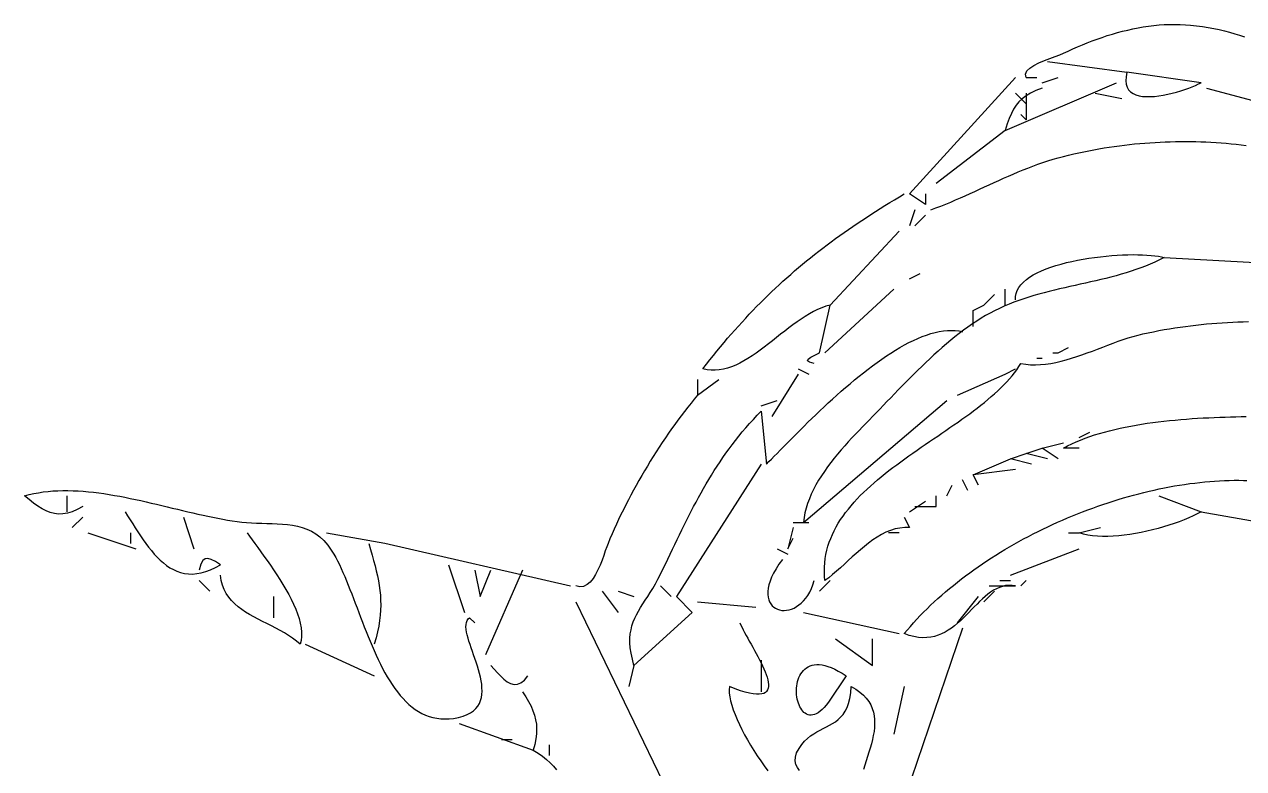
# Model space of a CAD drawing. Header units: millimetres. Extents: x 39 to 722, y 30 to 846.
# Drawn here: x 38.5 to 268.5, y 635.8 to 776.4 of the extents above; entities that cross this region are included whole.
import ezdxf

# ---------------------------------------------------------------- set-up
doc = ezdxf.new("R2010")
doc.units = ezdxf.units.MM
doc.layers.add('0_0_0', color=3, linetype='Continuous')

msp = doc.modelspace()

# ---------------------------------------------------------------- linework, layer by layer
at = {"layer": '0_0_0'}
for points in [[(227.52, 766.34), (227.39, 766.97), (227.64, 767.56), (228.19, 768.11), (228.97, 768.62), (229.91, 769.1), (230.95, 769.54), (231.99, 769.94), (232.99, 770.3), (233.86, 770.62), (234.52, 770.9), (235.41, 771.32), (236.3, 771.73), (237.21, 772.12), (238.12, 772.51), (239.04, 772.88), (239.97, 773.24), (240.91, 773.58), (241.85, 773.91), (242.81, 774.23), (243.76, 774.52), (244.72, 774.8), (245.69, 775.06), (246.66, 775.29), (247.64, 775.51), (248.62, 775.7), (249.6, 775.87), (250.59, 776.02), (251.58, 776.14), (252.57, 776.24), (253.56, 776.31), (254.55, 776.35), (255.55, 776.36), (256.54, 776.34), (257.53, 776.29), (258.52, 776.21), (259.66, 776.09), (260.76, 775.94), (261.84, 775.77), (262.89, 775.58), (263.91, 775.36), (264.91, 775.13), (265.88, 774.88), (266.84, 774.6), (267.77, 774.31), (268.68, 773.99)], [(231.52, 769.34), (246.52, 767.34), (246.34, 766.48), (246.29, 765.72), (246.36, 765.06), (246.53, 764.49), (246.82, 764.01), (247.19, 763.62), (247.66, 763.3), (248.2, 763.05), (248.8, 762.88), (249.47, 762.77), (250.18, 762.71), (250.94, 762.71), (251.73, 762.76), (252.54, 762.85), (253.37, 762.98), (254.21, 763.15), (255.04, 763.34), (255.86, 763.56), (256.66, 763.8), (257.42, 764.05), (258.16, 764.31), (258.84, 764.57), (259.47, 764.84), (260.03, 765.1), (260.52, 765.34), (246.52, 767.34)], [(208.52, 742.34), (205.52, 744.34), (225.52, 766.34)], [(227.52, 766.34), (229.52, 766.34)], [(230.52, 765.34), (233.52, 766.34)], [(230.52, 764.34), (229.35, 763.86), (228.34, 763.37), (227.48, 762.86), (226.76, 762.32), (226.14, 761.74), (225.61, 761.09), (225.14, 760.36), (224.72, 759.54), (224.32, 758.6), (223.93, 757.55), (223.52, 756.34), (244.52, 765.34)], [(261.52, 764.34), (291.52, 756.34)], [(225.52, 763.34), (227.52, 761.34)], [(227.52, 763.34), (227.52, 758.34)], [(240.52, 763.34), (245.52, 762.34)], [(226.52, 759.34), (227.52, 758.34)], [(223.52, 756.34), (210.52, 746.34)], [(209.52, 741.34), (210.47, 741.7), (211.41, 742.06), (212.34, 742.43), (213.27, 742.82), (214.19, 743.21), (215.1, 743.61), (216.02, 744.01), (216.92, 744.42), (217.83, 744.83), (218.73, 745.25), (219.64, 745.66), (220.54, 746.08), (221.44, 746.49), (222.35, 746.9), (223.25, 747.3), (224.16, 747.71), (225.07, 748.1), (225.99, 748.49), (226.91, 748.87), (227.83, 749.24), (228.76, 749.59), (229.7, 749.94), (230.65, 750.27), (231.61, 750.59), (232.57, 750.89), (233.54, 751.18), (234.53, 751.44), (235.52, 751.69), (236.47, 751.91), (237.43, 752.12), (238.38, 752.32), (239.33, 752.51), (240.29, 752.69), (241.24, 752.86), (242.2, 753.02), (243.16, 753.17), (244.12, 753.31), (245.08, 753.44), (246.04, 753.56), (247, 753.68), (247.96, 753.78), (248.92, 753.87), (249.88, 753.95), (250.84, 754.02), (251.81, 754.08), (252.77, 754.13), (253.73, 754.18), (254.69, 754.21), (255.65, 754.23), (256.61, 754.24), (257.57, 754.25), (258.53, 754.24), (259.49, 754.22), (260.45, 754.19), (261.41, 754.16), (262.36, 754.11), (263.32, 754.05), (264.27, 753.98), (265.23, 753.91), (266.18, 753.82), (267.13, 753.72), (268.08, 753.62), (269.02, 753.5)], [(187.52, 712.34), (186.6, 712.58), (186.26, 712.86), (186.4, 713.17), (186.89, 713.53), (187.64, 713.92), (188.52, 714.34), (190.52, 723.34), (189.74, 723.13), (188.96, 722.85), (188.17, 722.52), (187.39, 722.13), (186.62, 721.7), (185.84, 721.23), (185.06, 720.73), (184.28, 720.19), (183.51, 719.63), (182.74, 719.06), (181.96, 718.46), (181.19, 717.86), (180.42, 717.25), (179.65, 716.64), (178.87, 716.04), (178.1, 715.44), (177.33, 714.87), (176.56, 714.31), (175.79, 713.79), (175.02, 713.29), (174.25, 712.83), (173.48, 712.41), (172.71, 712.04), (171.94, 711.71), (171.17, 711.45), (170.39, 711.25), (169.62, 711.11), (168.85, 711.05), (168.07, 711.06), (167.3, 711.16), (166.52, 711.34), (167.19, 712.2), (167.85, 713.04), (168.52, 713.87), (169.18, 714.69), (169.85, 715.5), (170.52, 716.3), (171.19, 717.09), (171.87, 717.87), (172.54, 718.64), (173.22, 719.4), (173.9, 720.15), (174.59, 720.89), (175.28, 721.63), (175.97, 722.35), (176.66, 723.07), (177.36, 723.77), (178.06, 724.47), (178.76, 725.17), (179.47, 725.85), (180.19, 726.53), (180.91, 727.19), (181.63, 727.86), (182.36, 728.51), (183.09, 729.16), (183.83, 729.8), (184.57, 730.44), (185.32, 731.07), (186.08, 731.69), (186.84, 732.31), (187.6, 732.92), (188.38, 733.53), (189.16, 734.13), (189.94, 734.73), (190.74, 735.32), (191.54, 735.91), (192.35, 736.5), (193.16, 737.08), (193.98, 737.65), (194.82, 738.22), (195.65, 738.79), (196.5, 739.36), (197.36, 739.92), (198.22, 740.48), (199.09, 741.04), (199.98, 741.6), (200.87, 742.15), (201.77, 742.7), (202.68, 743.25), (203.6, 743.8), (204.52, 744.34)], [(208.52, 744.34), (208.52, 742.34)], [(206.52, 741.34), (205.52, 738.34)], [(208.52, 740.34), (206.52, 738.34)], [(203.52, 737.34), (190.52, 723.34)], [(225.52, 724.34), (225.52, 724.97), (225.63, 725.57), (225.83, 726.14), (226.13, 726.69), (226.52, 727.21), (226.99, 727.71), (227.54, 728.18), (228.16, 728.63), (228.84, 729.06), (229.59, 729.46), (230.4, 729.83), (231.26, 730.19), (232.16, 730.52), (233.1, 730.82), (234.08, 731.11), (235.09, 731.37), (236.13, 731.61), (237.19, 731.83), (238.26, 732.03), (239.33, 732.2), (240.42, 732.36), (241.5, 732.49), (242.57, 732.61), (243.64, 732.7), (244.68, 732.77), (245.7, 732.83), (246.7, 732.86), (247.66, 732.88), (248.58, 732.87), (249.46, 732.85), (250.29, 732.81), (251.07, 732.75), (251.79, 732.68), (252.44, 732.58), (253.02, 732.47), (253.52, 732.34), (252.67, 731.9), (251.8, 731.49), (250.91, 731.09), (250.02, 730.72), (249.11, 730.38), (248.2, 730.05), (247.28, 729.74), (246.34, 729.45), (245.4, 729.17), (244.46, 728.91), (243.5, 728.65), (242.55, 728.41), (241.58, 728.18), (240.62, 727.95), (239.65, 727.73), (238.67, 727.51), (237.7, 727.29), (236.72, 727.08), (235.75, 726.86), (234.77, 726.64), (233.8, 726.41), (232.82, 726.18), (231.85, 725.94), (230.89, 725.69), (229.92, 725.43), (228.97, 725.15), (228.01, 724.86), (227.07, 724.56), (226.13, 724.24), (225.2, 723.9), (224.27, 723.53), (223.36, 723.15), (222.46, 722.74), (221.56, 722.3), (220.71, 721.85), (219.86, 721.38), (219.02, 720.87), (218.18, 720.34), (217.35, 719.79), (216.52, 719.21), (215.7, 718.62), (214.88, 718), (214.07, 717.36), (213.27, 716.71), (212.47, 716.04), (211.67, 715.36), (210.89, 714.67), (210.1, 713.96), (209.33, 713.24), (208.56, 712.52), (207.8, 711.79), (207.04, 711.06), (206.29, 710.32), (205.55, 709.57), (204.82, 708.83), (204.09, 708.09), (203.37, 707.35), (202.66, 706.61), (201.95, 705.88), (201.25, 705.15), (200.56, 704.44), (199.88, 703.73), (199.2, 703.03), (198.54, 702.34), (197.92, 701.71), (197.29, 701.06), (196.64, 700.39), (195.97, 699.7), (195.3, 699), (194.62, 698.27), (193.94, 697.53), (193.27, 696.78), (192.59, 696.01), (191.93, 695.23), (191.28, 694.43), (190.65, 693.62), (190.04, 692.8), (189.45, 691.97), (188.88, 691.13), (188.35, 690.28), (187.85, 689.42), (187.39, 688.55), (186.97, 687.68), (186.6, 686.8), (186.27, 685.92), (186, 685.03), (185.78, 684.14), (185.62, 683.24), (185.52, 682.34), (212.52, 705.34)], [(253.52, 732.34), (300.52, 729.74), (319.52, 726.34), (317.52, 729.34)], [(205.52, 728.34), (207.52, 729.34)], [(202.52, 726.34), (189.52, 714.34)], [(219.52, 723.34), (221.52, 725.34)], [(223.52, 723.34), (223.52, 726.34)], [(217.52, 722.34), (219.52, 723.34)], [(217.52, 719.34), (217.52, 722.34)], [(204.52, 683.34), (205.52, 681.34), (204.59, 681.36), (203.68, 681.27), (202.79, 681.09), (201.92, 680.82), (201.06, 680.47), (200.22, 680.04), (199.4, 679.56), (198.59, 679.02), (197.79, 678.43), (197, 677.81), (196.23, 677.16), (195.46, 676.49), (194.7, 675.8), (193.95, 675.11), (193.21, 674.42), (192.46, 673.75), (191.73, 673.1), (190.99, 672.47), (190.26, 671.89), (189.52, 671.34), (189.46, 672.2), (189.43, 673.05), (189.45, 673.88), (189.51, 674.69), (189.6, 675.5), (189.74, 676.29), (189.91, 677.06), (190.12, 677.83), (190.37, 678.58), (190.64, 679.32), (190.95, 680.05), (191.3, 680.76), (191.67, 681.47), (192.07, 682.16), (192.5, 682.85), (192.96, 683.52), (193.45, 684.19), (193.96, 684.85), (194.49, 685.49), (195.05, 686.13), (195.62, 686.76), (196.22, 687.38), (196.84, 688), (197.48, 688.6), (198.13, 689.2), (198.8, 689.8), (199.49, 690.38), (200.18, 690.96), (200.9, 691.54), (201.62, 692.11), (202.35, 692.67), (203.1, 693.23), (203.85, 693.79), (204.61, 694.34), (205.38, 694.89), (206.15, 695.43), (206.92, 695.97), (207.7, 696.51), (208.48, 697.04), (209.26, 697.58), (210.04, 698.11), (210.82, 698.64), (211.59, 699.17), (212.36, 699.69), (213.13, 700.22), (213.89, 700.75), (214.65, 701.28), (215.39, 701.8), (216.13, 702.33), (216.85, 702.86), (217.57, 703.39), (218.27, 703.92), (218.96, 704.46), (219.63, 705), (220.29, 705.54), (220.93, 706.08), (221.55, 706.62), (222.15, 707.17), (222.73, 707.73), (223.29, 708.29), (223.83, 708.85), (224.35, 709.42), (224.84, 709.99), (225.3, 710.57), (225.74, 711.16), (226.15, 711.75), (226.52, 712.34), (227.43, 712.19), (228.35, 712.11), (229.28, 712.09), (230.23, 712.12), (231.18, 712.22), (232.14, 712.36), (233.11, 712.54), (234.09, 712.77), (235.07, 713.03), (236.05, 713.32), (237.04, 713.63), (238.03, 713.97), (239.01, 714.33), (240, 714.69), (240.98, 715.06), (241.96, 715.43), (242.94, 715.8), (243.91, 716.17), (244.87, 716.52), (245.82, 716.85), (246.77, 717.16), (247.7, 717.45), (248.62, 717.7), (249.52, 717.92), (250.53, 718.14), (251.54, 718.34), (252.54, 718.54), (253.55, 718.72), (254.55, 718.89), (255.54, 719.05), (256.54, 719.2), (257.54, 719.34), (258.53, 719.47), (259.53, 719.59), (260.52, 719.7), (261.51, 719.8), (262.51, 719.88), (263.5, 719.96), (264.49, 720.03), (265.48, 720.09), (266.47, 720.14), (267.46, 720.18), (268.45, 720.21), (269.45, 720.23)], [(177.52, 693.34), (161.52, 668.34), (164.52, 665.34), (153.52, 655.34), (153.21, 656.52), (152.97, 657.62), (152.83, 658.63), (152.75, 659.58), (152.76, 660.46), (152.83, 661.29), (152.96, 662.08), (153.14, 662.83), (153.39, 663.54), (153.67, 664.23), (154, 664.91), (154.37, 665.58), (154.77, 666.25), (155.2, 666.93), (155.65, 667.62), (156.12, 668.34), (156.59, 669.09), (157.08, 669.88), (157.57, 670.71), (158.05, 671.6), (158.53, 672.55), (158.99, 673.51), (159.44, 674.46), (159.89, 675.4), (160.33, 676.33), (160.78, 677.26), (161.22, 678.18), (161.66, 679.09), (162.1, 680), (162.54, 680.9), (162.98, 681.8), (163.42, 682.69), (163.87, 683.57), (164.32, 684.45), (164.77, 685.32), (165.23, 686.18), (165.7, 687.04), (166.17, 687.9), (166.65, 688.75), (167.14, 689.59), (167.64, 690.44), (168.15, 691.27), (168.67, 692.1), (169.2, 692.93), (169.75, 693.75), (170.3, 694.57), (170.87, 695.39), (171.46, 696.2), (172.06, 697), (172.68, 697.81), (173.31, 698.61), (173.96, 699.4), (174.64, 700.2), (175.33, 700.99), (176.04, 701.78), (176.77, 702.56), (177.52, 703.34), (178.52, 693.34), (178.98, 693.81), (179.47, 694.3), (179.98, 694.82), (180.52, 695.37), (181.08, 695.94), (181.67, 696.54), (182.27, 697.16), (182.9, 697.8), (183.55, 698.45), (184.22, 699.13), (184.91, 699.82), (185.61, 700.52), (186.34, 701.23), (187.08, 701.95), (187.83, 702.67), (188.6, 703.41), (189.38, 704.14), (190.17, 704.88), (190.97, 705.61), (191.78, 706.35), (192.61, 707.08), (193.44, 707.8), (194.28, 708.52), (195.12, 709.23), (195.97, 709.92), (196.82, 710.6), (197.68, 711.27), (198.54, 711.92), (199.4, 712.55), (200.27, 713.16), (201.13, 713.75), (201.99, 714.31), (202.85, 714.85), (203.7, 715.35), (204.56, 715.83), (205.4, 716.28), (206.24, 716.69), (207.08, 717.07), (207.9, 717.41), (208.72, 717.71), (209.53, 717.97), (210.33, 718.19), (211.11, 718.36), (211.88, 718.48), (212.64, 718.56), (213.39, 718.59), (214.12, 718.56), (214.83, 718.48), (215.52, 718.34)], [(233.52, 714.34), (235.52, 715.34)], [(229.52, 713.34), (230.52, 713.34)], [(232.52, 714.34), (233.52, 714.34)], [(184.52, 711.34), (186.52, 710.34)], [(223.52, 710.34), (225.52, 711.34)], [(165.52, 709.34), (165.52, 706.34), (169.52, 709.34)], [(184.52, 710.34), (179.52, 702.34)], [(214.52, 706.34), (223.52, 710.34)], [(165.52, 706.34), (164.9, 705.6), (164.28, 704.84), (163.66, 704.07), (163.04, 703.28), (162.43, 702.48), (161.82, 701.66), (161.22, 700.84), (160.62, 700), (160.03, 699.15), (159.44, 698.29), (158.86, 697.43), (158.28, 696.55), (157.71, 695.67), (157.15, 694.78), (156.59, 693.88), (156.05, 692.98), (155.51, 692.07), (154.98, 691.16), (154.45, 690.25), (153.94, 689.33), (153.44, 688.41), (152.94, 687.49), (152.46, 686.57), (151.98, 685.64), (151.52, 684.72), (151.07, 683.8), (150.63, 682.88), (150.2, 681.97), (149.79, 681.05), (149.38, 680.15), (148.99, 679.24), (148.62, 678.34), (148.37, 677.71), (148.11, 676.95), (147.81, 676.11), (147.49, 675.2), (147.12, 674.28), (146.72, 673.37), (146.28, 672.51), (145.79, 671.73), (145.25, 671.08), (144.66, 670.58), (144.01, 670.26), (143.3, 670.17), (142.52, 670.34)], [(177.52, 704.34), (180.52, 705.34)], [(237.52, 696.34), (234.52, 696.34), (235.29, 696.76), (236.09, 697.15), (236.91, 697.52), (237.75, 697.88), (238.62, 698.21), (239.51, 698.53), (240.41, 698.84), (241.34, 699.12), (242.28, 699.39), (243.24, 699.65), (244.22, 699.89), (245.21, 700.11), (246.21, 700.33), (247.23, 700.52), (248.25, 700.71), (249.28, 700.88), (250.32, 701.04), (251.37, 701.18), (252.42, 701.32), (253.48, 701.44), (254.54, 701.56), (255.6, 701.66), (256.67, 701.76), (257.73, 701.84), (258.79, 701.92), (259.85, 701.99), (260.9, 702.05), (261.95, 702.1), (262.99, 702.15), (264.02, 702.19), (265.05, 702.22), (266.06, 702.25), (267.06, 702.28), (268.05, 702.3), (269.03, 702.31)], [(237.52, 698.34), (239.52, 699.34)], [(233.52, 694.34), (230.52, 696.34), (234.52, 697.34)], [(228.52, 693.34), (224.52, 694.34), (227.52, 695.34)], [(231.52, 694.34), (227.52, 695.34), (230.52, 696.34)], [(225.52, 692.34), (217.52, 691.34), (224.52, 694.34)], [(220.52, 670.34), (225.52, 670.34), (224.87, 670.44), (224.23, 670.45), (223.62, 670.39), (223.02, 670.26), (222.45, 670.06), (221.89, 669.81), (221.34, 669.51), (220.8, 669.16), (220.28, 668.77), (219.76, 668.34), (219.24, 667.88), (218.73, 667.4), (218.23, 666.9), (217.72, 666.38), (217.21, 665.86), (216.69, 665.33), (216.17, 664.8), (215.64, 664.28), (215.11, 663.77), (214.56, 663.28), (213.99, 662.81), (213.41, 662.38), (212.82, 661.97), (212.2, 661.61), (211.56, 661.29), (210.9, 661.02), (210.21, 660.81), (209.5, 660.66), (208.75, 660.58), (207.98, 660.56), (207.17, 660.63), (206.33, 660.78), (205.44, 661.01), (204.52, 661.34), (205.09, 662.03), (205.68, 662.71), (206.27, 663.39), (206.89, 664.06), (207.52, 664.73), (208.16, 665.39), (208.81, 666.04), (209.48, 666.69), (210.16, 667.33), (210.86, 667.97), (211.57, 668.6), (212.29, 669.22), (213.02, 669.84), (213.77, 670.45), (214.52, 671.05), (215.29, 671.65), (216.07, 672.24), (216.85, 672.82), (217.65, 673.4), (218.46, 673.96), (219.28, 674.52), (220.11, 675.08), (220.94, 675.62), (221.79, 676.16), (222.64, 676.69), (223.5, 677.21), (224.37, 677.72), (225.25, 678.22), (226.13, 678.72), (227.03, 679.2), (227.92, 679.68), (228.83, 680.15), (229.74, 680.61), (230.65, 681.06), (231.58, 681.5), (232.5, 681.94), (233.43, 682.36), (234.37, 682.77), (235.31, 683.18), (236.25, 683.57), (237.2, 683.96), (238.15, 684.33), (239.11, 684.69), (240.06, 685.05), (241.02, 685.39), (241.98, 685.72), (242.95, 686.05), (243.91, 686.36), (244.88, 686.66), (245.84, 686.95), (246.81, 687.22), (247.78, 687.49), (248.74, 687.75), (249.71, 687.99), (250.68, 688.22), (251.64, 688.44), (252.61, 688.65), (253.57, 688.85), (254.53, 689.03), (255.49, 689.21), (256.45, 689.37), (257.4, 689.51), (258.35, 689.65), (259.3, 689.77), (260.24, 689.88), (261.18, 689.98), (262.12, 690.06), (263.05, 690.13), (263.98, 690.19), (264.9, 690.23), (265.81, 690.26), (266.72, 690.28), (267.63, 690.28), (268.52, 690.27), (269.11, 690.26)], [(216.52, 688.34), (215.52, 690.34)], [(218.52, 689.34), (217.52, 691.34)], [(49.52, 685.34), (48.51, 684.77), (47.55, 684.35), (46.65, 684.07), (45.8, 683.92), (44.98, 683.9), (44.18, 683.99), (43.4, 684.2), (42.63, 684.51), (41.85, 684.92), (41.07, 685.41), (40.25, 685.99), (39.41, 686.63), (38.52, 687.34), (39.4, 687.58), (40.28, 687.78), (41.18, 687.94), (42.08, 688.08), (43, 688.19), (43.92, 688.27), (44.86, 688.32), (45.8, 688.34), (46.75, 688.34), (47.7, 688.32), (48.66, 688.28), (49.63, 688.21), (50.6, 688.12), (51.58, 688.02), (52.56, 687.9), (53.54, 687.76), (54.53, 687.61), (55.52, 687.44), (56.51, 687.26), (57.5, 687.07), (58.5, 686.87), (59.49, 686.66), (60.49, 686.45), (61.48, 686.22), (62.47, 685.99), (63.47, 685.76), (64.45, 685.53), (65.44, 685.29), (66.42, 685.05), (67.4, 684.82), (68.37, 684.58), (69.34, 684.35), (70.31, 684.13), (71.27, 683.91), (72.22, 683.69), (73.16, 683.49), (74.1, 683.29), (75.02, 683.1), (75.94, 682.93), (76.85, 682.77), (77.75, 682.62), (78.64, 682.49), (79.52, 682.38), (80.44, 682.29), (81.38, 682.23), (82.34, 682.19), (83.3, 682.17), (84.28, 682.15), (85.25, 682.13), (86.23, 682.09), (87.2, 682.03), (88.16, 681.93), (89.11, 681.8), (90.04, 681.61), (90.94, 681.37), (91.83, 681.05), (92.68, 680.66), (93.5, 680.18), (94.28, 679.6), (95.01, 678.91), (95.41, 678.48), (95.79, 678.01), (96.16, 677.49), (96.53, 676.93), (96.89, 676.34), (97.25, 675.71), (97.59, 675.05), (97.94, 674.36), (98.28, 673.64), (98.62, 672.89), (98.95, 672.12), (99.28, 671.33), (99.61, 670.51), (99.94, 669.68), (100.28, 668.83), (100.61, 667.97), (100.94, 667.09), (101.27, 666.21), (101.61, 665.32), (101.95, 664.42), (102.3, 663.52), (102.65, 662.61), (103, 661.71), (103.36, 660.81), (103.73, 659.92), (104.1, 659.03), (104.49, 658.15), (104.88, 657.28), (105.28, 656.43), (105.69, 655.59), (106.11, 654.77), (106.55, 653.96), (106.99, 653.18), (107.45, 652.43), (107.92, 651.7), (108.41, 650.99), (108.91, 650.32), (109.42, 649.68), (109.96, 649.07), (110.51, 648.5), (111.07, 647.97), (111.66, 647.48), (112.26, 647.03), (112.88, 646.62), (113.53, 646.27), (114.19, 645.96), (114.88, 645.7), (115.58, 645.5), (116.32, 645.35), (117.07, 645.25), (117.85, 645.22), (118.65, 645.25), (119.48, 645.34), (120.44, 645.52), (121.29, 645.76), (122.03, 646.04), (122.67, 646.38), (123.22, 646.76), (123.68, 647.19), (124.05, 647.66), (124.35, 648.16), (124.58, 648.7), (124.73, 649.26), (124.83, 649.86), (124.86, 650.48), (124.85, 651.12), (124.79, 651.77), (124.69, 652.45), (124.55, 653.13), (124.38, 653.82), (124.19, 654.52), (123.98, 655.22), (123.75, 655.92), (123.51, 656.61), (123.27, 657.3), (123.04, 657.97), (122.8, 658.63), (122.59, 659.28), (122.38, 659.9), (122.21, 660.5), (122.06, 661.08), (121.94, 661.62), (121.87, 662.14), (121.83, 662.61), (121.85, 663.05), (121.92, 663.44), (122.06, 663.79), (122.25, 664.1), (122.52, 664.34), (123.52, 663.34)], [(212.52, 687.34), (213.52, 689.34)], [(46.52, 687.34), (46.52, 684.34)], [(205.52, 684.34), (208.52, 686.34)], [(210.52, 685.34), (210.52, 687.34)], [(252.52, 687.34), (260.52, 684.34), (259.79, 683.96), (259.01, 683.57), (258.17, 683.19), (257.29, 682.83), (256.38, 682.47), (255.42, 682.12), (254.44, 681.79), (253.43, 681.47), (252.39, 681.18), (251.35, 680.9), (250.29, 680.65), (249.22, 680.42), (248.15, 680.22), (247.08, 680.04), (246.02, 679.9), (244.97, 679.79), (243.93, 679.72), (242.92, 679.68), (241.93, 679.68), (240.97, 679.72), (240.04, 679.81), (239.16, 679.94), (238.32, 680.12), (237.52, 680.34), (241.52, 681.34)], [(49.52, 683.34), (47.52, 681.34)], [(57.52, 684.34), (58, 683.59), (58.48, 682.83), (58.96, 682.07), (59.45, 681.31), (59.94, 680.55), (60.43, 679.81), (60.93, 679.07), (61.44, 678.36), (61.96, 677.66), (62.49, 677), (63.03, 676.36), (63.59, 675.76), (64.16, 675.19), (64.75, 674.67), (65.36, 674.2), (65.99, 673.78), (66.63, 673.42), (67.3, 673.12), (68, 672.88), (68.71, 672.71), (69.46, 672.61), (70.23, 672.59), (71.03, 672.66), (71.86, 672.8), (72.73, 673.04), (73.62, 673.38), (74.56, 673.81), (75.52, 674.34), (74.56, 674.92), (73.77, 675.33), (73.12, 675.53), (72.6, 675.48), (72.18, 675.13), (71.83, 674.43), (71.52, 673.34)], [(68.52, 683.34), (70.52, 677.34)], [(206.52, 685.34), (210.52, 685.34)], [(260.52, 684.34), (294.52, 678.34)], [(183.52, 681.34), (182.52, 677.34), (183.52, 679.34)], [(183.52, 682.34), (186.52, 682.34)], [(50.52, 680.34), (59.52, 677.34)], [(58.52, 680.34), (58.52, 678.34)], [(80.52, 680.34), (80.97, 679.72), (81.47, 679.05), (81.99, 678.33), (82.54, 677.58), (83.12, 676.79), (83.71, 675.97), (84.32, 675.13), (84.93, 674.26), (85.54, 673.37), (86.14, 672.46), (86.74, 671.54), (87.31, 670.62), (87.86, 669.68), (88.38, 668.74), (88.87, 667.81), (89.31, 666.88), (89.71, 665.96), (90.06, 665.05), (90.35, 664.16), (90.57, 663.28), (90.72, 662.44), (90.8, 661.61), (90.8, 660.82), (90.71, 660.06), (90.52, 659.34), (89.84, 659.93), (89.12, 660.48), (88.37, 660.99), (87.58, 661.47), (86.78, 661.93), (85.95, 662.37), (85.12, 662.8), (84.28, 663.22), (83.45, 663.64), (82.62, 664.06), (81.81, 664.49), (81.02, 664.94), (80.26, 665.41), (79.53, 665.9), (78.84, 666.42), (78.2, 666.98), (77.61, 667.58), (77.08, 668.22), (76.62, 668.92), (76.22, 669.68), (75.9, 670.5), (75.67, 671.38), (75.52, 672.34)], [(95.52, 680.34), (106.52, 678.39), (141.52, 670.34)], [(203.52, 680.34), (201.52, 680.34)], [(235.52, 680.34), (237.52, 680.34)], [(103.52, 678.34), (103.83, 677.23), (104.13, 676.16), (104.41, 675.13), (104.67, 674.14), (104.91, 673.18), (105.12, 672.24), (105.31, 671.31), (105.47, 670.4), (105.59, 669.49), (105.68, 668.58), (105.73, 667.66), (105.75, 666.73), (105.72, 665.78), (105.65, 664.8), (105.53, 663.8), (105.36, 662.75), (105.14, 661.67), (104.86, 660.53), (104.52, 659.34)], [(180.52, 677.34), (182.52, 676.34)], [(224.52, 672.34), (237.52, 677.34)], [(118.52, 674.34), (121.52, 665.34)], [(181.52, 675.34), (180.87, 674.44), (180.32, 673.58), (179.86, 672.76), (179.48, 671.98), (179.19, 671.24), (178.97, 670.54), (178.84, 669.89), (178.77, 669.28), (178.77, 668.72), (178.82, 668.21), (178.94, 667.74), (179.11, 667.31), (179.33, 666.94), (179.59, 666.61), (179.9, 666.34), (180.23, 666.11), (180.61, 665.93), (181, 665.81), (181.42, 665.73), (181.86, 665.71), (182.31, 665.75), (182.78, 665.83), (183.25, 665.98), (183.71, 666.17), (184.18, 666.43), (184.64, 666.74), (185.09, 667.1), (185.52, 667.53), (185.93, 668.01), (186.31, 668.56), (186.67, 669.16), (186.99, 669.83), (187.28, 670.56), (187.52, 671.34)], [(123.52, 673.34), (124.52, 668.34), (126.52, 673.34)], [(132.52, 673.34), (125.52, 657.34)], [(71.52, 671.34), (73.52, 669.34)], [(147.52, 669.34), (150.52, 665.34)], [(150.52, 669.34), (153.52, 668.34)], [(158.52, 670.34), (160.52, 668.34)], [(190.52, 671.34), (188.52, 669.34)], [(221.52, 669.34), (219.52, 667.34)], [(222.52, 671.34), (224.52, 671.34)], [(227.52, 671.34), (226.52, 670.34)], [(85.52, 668.34), (85.52, 664.34)], [(142.52, 667.34), (158.99, 633.34)], [(165.52, 667.34), (176.52, 666.34)], [(214.52, 663.34), (218.52, 668.34)], [(185.52, 665.34), (203.52, 661.34)], [(173.52, 663.34), (173.7, 662.94), (173.9, 662.49), (174.14, 662.02), (174.39, 661.53), (174.67, 661.01), (174.97, 660.47), (175.28, 659.91), (175.6, 659.34), (175.92, 658.76), (176.25, 658.17), (176.58, 657.58), (176.89, 656.99), (177.2, 656.4), (177.5, 655.82), (177.77, 655.24), (178.03, 654.68), (178.26, 654.13), (178.46, 653.61), (178.62, 653.1), (178.75, 652.62), (178.84, 652.17), (178.89, 651.74), (178.88, 651.36), (178.82, 651.01), (178.71, 650.7), (178.54, 650.43), (178.3, 650.22), (177.99, 650.05), (177.61, 649.94), (177.16, 649.88), (176.62, 649.88), (176, 649.95), (175.3, 650.08), (174.5, 650.29), (173.61, 650.56), (172.62, 650.91), (171.52, 651.34), (171.47, 650.75), (171.5, 650.1), (171.59, 649.38), (171.75, 648.62), (171.97, 647.81), (172.25, 646.95), (172.59, 646.06), (172.98, 645.14), (173.41, 644.2), (173.89, 643.23), (174.4, 642.25), (174.95, 641.26), (175.53, 640.27), (176.14, 639.27), (176.77, 638.29), (177.42, 637.31), (178.08, 636.36), (178.75, 635.42)], [(191.52, 660.34), (198.52, 655.34), (198.52, 660.34)], [(215.52, 662.34), (200.53, 618.34)], [(91.52, 659.34), (104.52, 653.34)], [(177.52, 656.34), (177.52, 650.34)], [(126.52, 655.34), (127.14, 654.64), (127.76, 653.95), (128.38, 653.3), (129, 652.72), (129.62, 652.25), (130.25, 651.91), (130.89, 651.74), (131.53, 651.77), (132.18, 652.02), (132.85, 652.54), (133.52, 653.34)], [(153.52, 655.34), (152.52, 651.34)], [(184.77, 635.5), (184.35, 636.04), (184.07, 636.64), (183.93, 637.31), (183.98, 638.03), (184.21, 638.81), (184.66, 639.66), (185.17, 640.38), (185.7, 641), (186.26, 641.54), (186.84, 642.01), (187.43, 642.41), (188.03, 642.78), (188.64, 643.1), (189.24, 643.41), (189.83, 643.71), (190.41, 644.02), (190.98, 644.34), (191.52, 644.7), (192.03, 645.09), (192.51, 645.55), (192.96, 646.07), (193.36, 646.67), (193.71, 647.37), (194, 648.17), (194.24, 649.09), (194.42, 650.15), (194.52, 651.34), (195.39, 650.83), (196.15, 650.29), (196.8, 649.72), (197.35, 649.13), (197.81, 648.51), (198.18, 647.87), (198.47, 647.21), (198.68, 646.53), (198.83, 645.83), (198.9, 645.11), (198.92, 644.38), (198.88, 643.63), (198.8, 642.87), (198.67, 642.1), (198.51, 641.32), (198.31, 640.53), (198.09, 639.73), (197.85, 638.93), (197.6, 638.12), (197.34, 637.31), (197.07, 636.5), (196.81, 635.68)], [(204.52, 651.34), (202.52, 642.34)], [(132.52, 650.34), (133.13, 649.41), (133.65, 648.5), (134.1, 647.63), (134.47, 646.78), (134.76, 645.93), (134.97, 645.08), (135.1, 644.22), (135.15, 643.33), (135.12, 642.41), (135, 641.45), (134.8, 640.43), (134.52, 639.34), (135.44, 638.77), (136.27, 638.18), (137.03, 637.56), (137.72, 636.93), (138.33, 636.28), (138.89, 635.62)], [(120.52, 644.34), (134.52, 639.34)], [(128.52, 641.34), (130.52, 641.34)], [(137.52, 640.34), (137.52, 638.34)]]:
    msp.add_lwpolyline(points, dxfattribs=at)
msp.add_lwpolyline([(193.52, 653.34), (190.19, 648.38), (189.78, 647.85), (189.39, 647.39), (189, 647), (188.62, 646.67), (188.26, 646.41), (187.91, 646.21), (187.57, 646.07), (187.24, 645.98), (186.93, 645.95), (186.63, 645.97), (186.35, 646.03), (186.08, 646.14), (185.82, 646.29), (185.59, 646.47), (185.37, 646.69), (185.16, 646.95), (184.98, 647.23), (184.81, 647.54), (184.66, 647.87), (184.53, 648.23), (184.42, 648.6), (184.33, 648.98), (184.26, 649.38), (184.21, 649.79), (184.18, 650.21), (184.18, 650.63), (184.2, 651.05), (184.24, 651.46), (184.3, 651.88), (184.39, 652.28), (184.51, 652.67), (184.65, 653.05), (184.81, 653.42), (185.01, 653.76), (185.22, 654.08), (185.47, 654.38), (185.74, 654.65), (186.04, 654.88), (186.37, 655.09), (186.73, 655.25), (187.12, 655.38), (187.54, 655.47), (188, 655.5), (188.48, 655.5), (188.99, 655.44), (189.54, 655.32), (190.12, 655.15), (190.73, 654.92), (191.38, 654.63), (192.06, 654.27), (192.77, 653.84)], close=True, dxfattribs=at)

doc.saveas('drawing.dxf')
